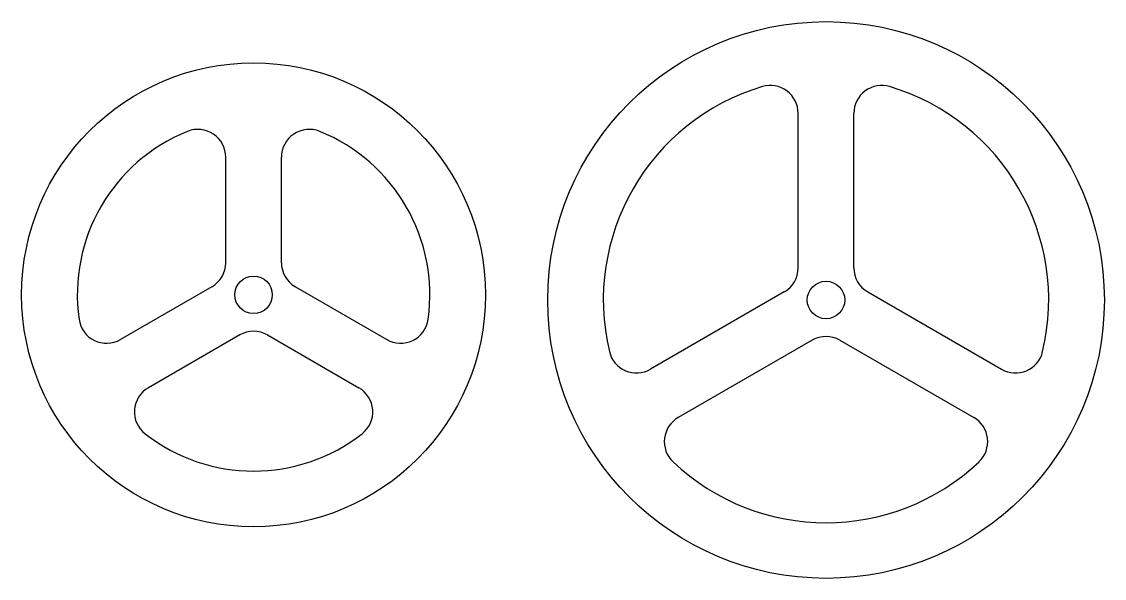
# Model space of a CAD drawing. Header units: inches. Extents: x 0.01 to 6.57, y 0 to 9.28.
# Drawn here: x 0.74 to 6.57, y 6.28 to 9.28 of the extents above; entities outside this region: 2.
import ezdxf

# ---------------------------------------------------------------- set-up
doc = ezdxf.new("R2010")
doc.units = ezdxf.units.IN
doc.header["$MEASUREMENT"] = 0
doc.styles.add('SLDTEXTSTYLE0', font='TXT', dxfattribs={"width": 0.7})

msp = doc.modelspace()

# ---------------------------------------------------------------- linework, layer by layer
at = {"color": 7, "linetype": 'Continuous', "lineweight": 25}
for p, q in [((4.9201, 7.9572), (4.9201, 8.7903)), ((5.2201, 7.9572), (5.2201, 8.7903)), ((1.8351, 7.9852), (1.8351, 8.5536)), ((2.1351, 7.9852), (2.1351, 8.5536)), ((1.7601, 7.8553), (1.2679, 7.5711)), ((2.2101, 7.8553), (2.7024, 7.5711)), ((4.8451, 7.8273), (4.1237, 7.4108)), ((5.2951, 7.8273), (6.0165, 7.4108)), ((1.9101, 7.5955), (1.4179, 7.3113)), ((2.0601, 7.5955), (2.5524, 7.3113)), ((4.9951, 7.5675), (4.2737, 7.151)), ((5.1451, 7.5675), (5.8665, 7.151))]:
    msp.add_line(p, q, dxfattribs=at)
for centre, radius in [((5.0701, 7.784), 1.5), ((1.9851, 7.812), 1.25), ((1.9851, 7.812), 0.101), ((5.0701, 7.784), 0.101)]:
    msp.add_circle(centre, radius, dxfattribs=at)
for centre, radius, start, end in [((5.0701, 7.784), 1.2, 106.60155, 193.39845), ((4.7701, 8.7903), 0.15, 0, 106.60155), ((5.3701, 8.7903), 0.15, 73.39845, 180), ((5.0701, 7.784), 1.2, 346.60155, 73.39845), ((1.6851, 8.5536), 0.15, 0, 112.02431), ((2.2851, 8.5536), 0.15, 67.97569, 180), ((1.9851, 7.812), 0.95, 112.02431, 187.97569), ((1.9851, 7.812), 0.95, 352.02431, 67.97569), ((1.6851, 7.9852), 0.15, 300, 0), ((2.2851, 7.9852), 0.15, 180, 240), ((4.7701, 7.9572), 0.15, 300, 0), ((5.3701, 7.9572), 0.15, 180, 240), ((1.1929, 7.701), 0.15, 187.97569, 300), ((2.7774, 7.701), 0.15, 240, 352.02431), ((1.9851, 7.4656), 0.15, 60, 120), ((5.0701, 7.4376), 0.15, 60, 120), ((4.0487, 7.5407), 0.15, 193.39845, 300), ((6.0915, 7.5407), 0.15, 240, 346.60155), ((1.4929, 7.1814), 0.15, 120, 232.02431), ((2.4774, 7.1814), 0.15, 307.97569, 60), ((4.3487, 7.0211), 0.15, 120, 226.60155), ((5.7915, 7.0211), 0.15, 313.39845, 60), ((1.9851, 7.812), 0.95, 232.02431, 307.97569), ((5.0701, 7.784), 1.2, 226.60155, 313.39845)]:
    msp.add_arc(centre, radius, start, end, dxfattribs=at)

# ---------------------------------------------------------------- texts
at = {"color": 7, "linetype": 'Continuous', "char_height": 0.173, "attachment_point": 1, "style": 'SLDTEXTSTYLE0'}
for s, insert in [('SOLIDWORKS Educational Product.', (0, 0.4825)), ('For Instructional Use Only.', (0, 0.223))]:
    msp.add_mtext(s, dxfattribs=dict(at, insert=insert))

doc.saveas('drawing.dxf')
